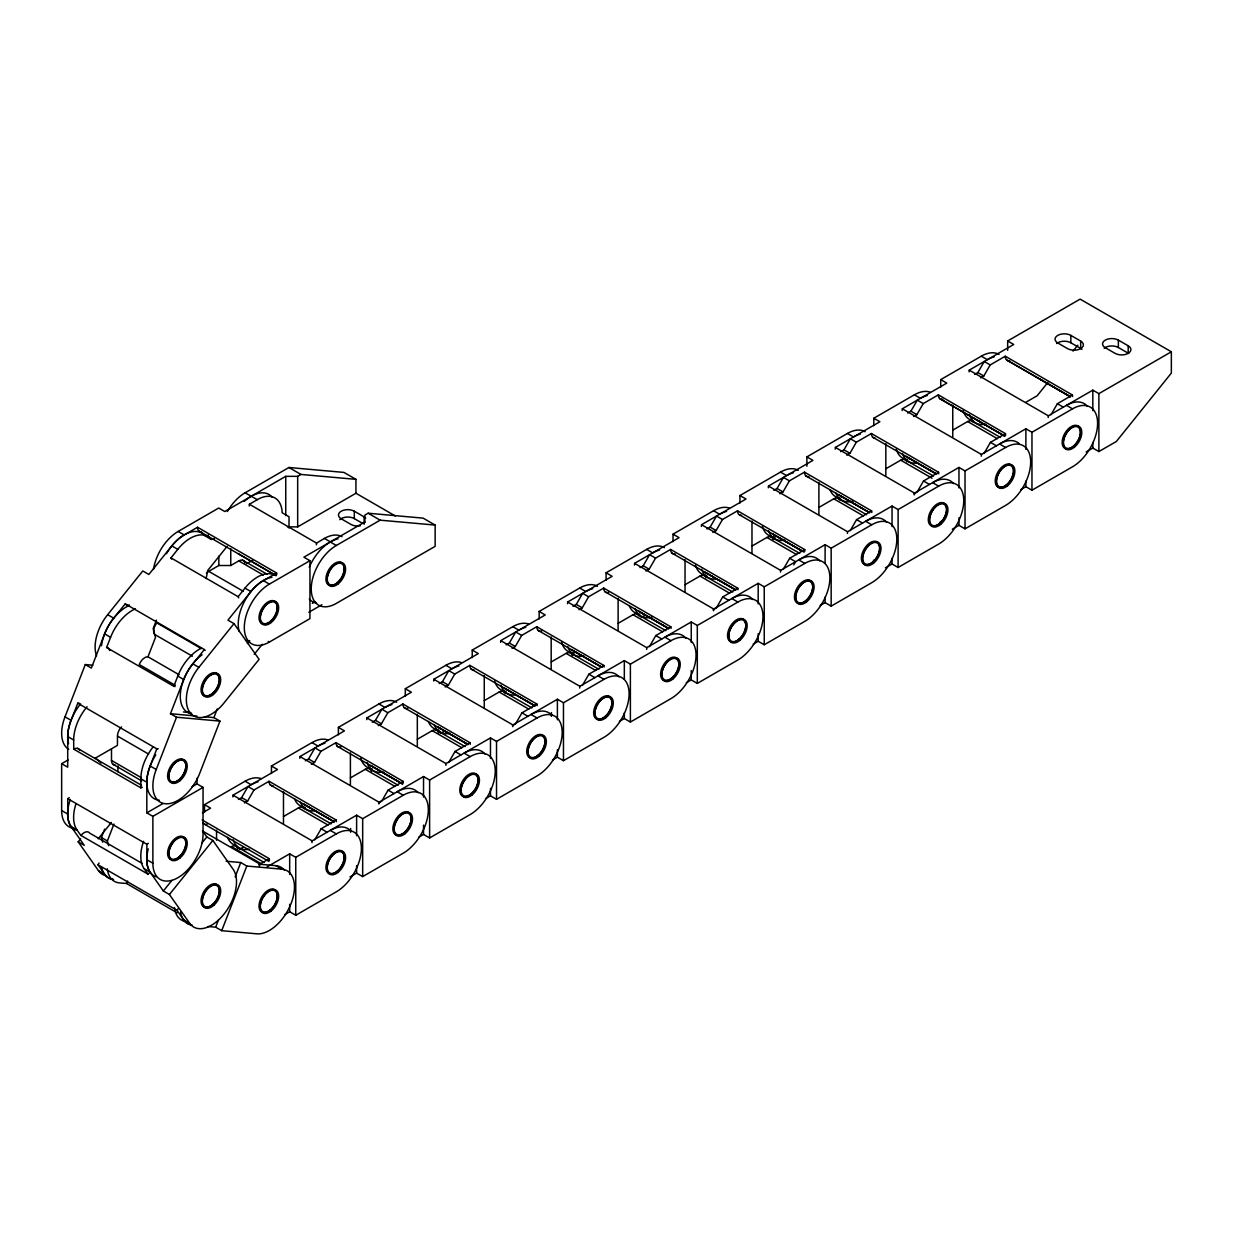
<?xml version="1.0" encoding="UTF-8"?>
<svg xmlns="http://www.w3.org/2000/svg" width="1233" height="1233" viewBox="0 0 1233 1233"><rect width="100%" height="100%" fill="white"/><g stroke="black" fill="none" stroke-linecap="round" stroke-linejoin="round"><path stroke-width="1.5" d="M287.459 526.876L297.677 526.876L355.936 493.246L355.936 479.344L343.915 472.409L288.938 467.492L245.09 492.815A35.48 20.483 -60 0 0 227.35 511.541M206.111 578.57L207.776 570.401L227.165 546.296M68.694 749.31A35.48 20.483 -60 0 1 65.01 716.835L85.293 664.556L92.845 665.219M68.57 743.746A35.48 20.483 -60 0 1 71.067 720.334L77.787 703.195A9.032 5.225 -60 0 0 79.097 703.087M128.633 605.742A35.264 20.36 -60 0 0 104.62 633.87L91.35 668.055L85.293 664.556M175.009 686.611A9.032 5.225 -60 0 0 173.853 686.303L106.624 647.51L110.585 637.307A35.264 20.36 -60 0 1 135.414 608.825M156.468 620.153L153.169 628.645L155.512 637.369L147.975 656.788A9.032 5.225 -60 0 0 139.252 664.541L175.286 685.348M102.663 842.201L101.414 837.531L104.697 829.069M108.627 845.638L107.379 840.983L113.945 824.045M173.853 686.303L177.752 676.085A35.264 20.36 -60 0 1 201.503 648.096M159.35 800.263A35.48 20.483 -60 0 1 150.179 766.001L156.822 748.847A9.032 5.225 -60 0 0 158.194 748.755M176.519 717.221L156.237 769.5A35.48 20.483 -60 0 0 165.422 803.762A35.48 20.483 -60 0 0 199.684 773.384L219.967 721.105L176.519 717.221L170.462 713.722L183.717 679.537A35.264 20.36 -60 0 1 202.089 654.785M107.286 868.787A35.264 20.36 -60 0 0 119.539 882.92L126.429 883.445A9.032 5.225 -60 0 1 127.615 881.04M204.462 716.758L213.91 717.606L217.255 708.96M207.992 926.507L215.652 927.185L218.441 920.003M235.164 876.91L240.728 862.545L246.8 866.044L281.925 869.173A35.48 20.483 -60 0 1 291.111 903.45A35.48 20.483 -60 0 1 256.849 933.828L221.709 930.684L215.652 927.185M221.709 930.684L246.8 866.044M238.431 799.446L241.637 797.612L248.018 786.531L253.983 789.983L269.056 781.275L336.224 820.068A9.032 5.225 -60 0 0 336.393 821.61M244.396 802.899L247.602 801.049L253.983 789.983M305.368 760.807L308.558 758.958L314.954 747.892L320.919 751.344L335.993 742.636L403.16 781.414A9.032 5.225 -60 0 0 403.314 782.97M311.332 764.26L314.523 762.41L320.919 751.344M372.289 722.168L375.479 720.319L381.876 709.252L387.84 712.705L402.914 703.997L470.081 742.775A9.032 5.225 -60 0 0 470.251 744.331M378.254 725.62L381.444 723.771L387.84 712.705M314.769 839.827L321.15 828.761L336.224 820.068M439.21 683.529L442.416 681.679L448.812 670.613L454.761 674.066L469.835 665.358L537.018 704.135A9.032 5.225 -60 0 0 537.172 705.692M445.175 686.966L448.38 685.132L454.761 674.066M403.16 781.414L388.087 790.122L381.691 801.188L378.5 803.037M506.146 644.89L509.337 643.04L515.733 631.974L521.698 635.411L536.771 626.718L603.939 665.496A9.032 5.225 -60 0 0 604.108 667.053M512.111 648.327L515.302 646.493L521.698 635.411M448.627 762.549L455.008 751.483L470.081 742.775M573.068 606.251L576.273 604.401L582.654 593.335L588.619 596.772L603.692 588.079L670.875 626.857A9.032 5.225 -60 0 0 671.029 628.414M579.032 609.688L582.238 607.838L588.619 596.772M537.018 704.135L521.944 712.844L515.548 723.91L512.358 725.759M640.004 567.612L643.194 565.762L649.591 554.696L655.555 558.133L670.629 549.44L737.796 588.218A9.032 5.225 -60 0 0 737.966 589.759M645.969 571.049L649.159 569.199L655.555 558.133M582.485 685.271L588.865 674.204L603.939 665.496M706.925 528.972L710.131 527.123L716.512 516.057L722.476 519.494L737.55 510.801L804.733 549.579A9.032 5.225 -60 0 0 804.887 551.12M712.89 532.409L716.096 530.56L722.476 519.494M649.406 646.631L655.802 635.565L670.875 626.857M773.862 490.333L777.052 488.484L783.448 477.418L789.413 480.855L804.486 472.147L871.654 510.94A9.032 5.225 -60 0 0 871.823 512.481M779.826 493.77L783.017 491.921L789.413 480.855M737.796 588.218L722.723 596.926L716.342 607.992L713.136 609.826M840.783 451.679L843.989 449.845L850.369 438.778L856.334 442.215L871.407 433.507L938.59 472.301A9.032 5.225 -60 0 0 938.745 473.842M846.747 455.131L849.953 453.282L856.334 442.215M783.263 569.353L789.659 558.272L804.733 549.579M793.79 564.884L795.624 561.724L789.659 558.272M907.719 413.04L910.91 411.206L917.306 400.139L923.27 403.576L938.344 394.868L1005.511 433.662A9.032 5.225 -60 0 0 1005.666 435.203M913.684 416.492L916.874 414.642L923.27 403.576M850.2 530.699L856.581 519.632L871.654 510.94M974.64 374.4L977.846 372.551L984.227 361.485L990.191 364.937L1005.265 356.229L1072.448 395.007A9.032 5.225 -60 0 0 1072.602 396.564M980.605 377.853L983.811 376.003L990.191 364.937M938.59 472.301L923.517 480.993L917.121 492.059L913.93 493.909M984.042 453.42L990.438 442.354L1005.511 433.662M1050.978 414.781L1057.375 403.715L1072.448 395.007M96.559 655.848A35.48 20.483 -60 0 1 107.656 614.681L142.781 570.971L148.854 574.47L171.819 545.895A35.264 20.36 -60 0 1 205.294 536.001L208.408 535.168M101.491 645.753A35.48 20.483 -60 0 1 113.713 618.18L125.242 603.846L204.37 649.56A9.032 5.225 -60 0 0 205.217 650.392M171.541 559.088A9.032 5.225 -60 0 0 170.971 557.917L177.783 549.332A35.264 20.36 -60 0 1 211.259 539.438L214.372 538.605M238.709 597.882A9.032 5.225 -60 0 0 238.139 596.695L244.966 588.126A35.264 20.36 -60 0 1 275.051 575.318M191.824 713.892A35.48 20.483 -60 0 1 192.826 663.847L204.37 649.56M271.969 577.306A35.264 20.36 -60 0 0 250.931 591.563L227.951 620.137L234.008 623.636L259.1 659.331L223.959 703.026A35.48 20.483 -60 0 1 189.697 712.212A35.48 20.483 -60 0 1 198.883 667.346L234.008 623.636M149.455 872.825A9.032 5.225 -60 0 0 148.145 874.243L80.962 835.465A9.032 5.225 -60 0 1 89.701 833.123L142.119 863.393M106.654 875.862A35.48 20.483 -60 0 1 98.47 870.683L78.188 841.831L80.607 838.825M247.355 643.518L249.667 640.636M98.208 838.841L111.371 822.457M254.198 654.384L262.321 644.273M112.727 879.36A35.48 20.483 -60 0 1 104.543 874.182L97.946 864.641A9.032 5.225 -60 0 0 99.087 863.008M148.083 874.305L144.122 868.679A35.264 20.36 -60 0 1 143.598 841.307M202.582 830.95L206.805 836.945L212.862 840.444L233.145 869.296A35.48 20.483 -60 0 1 223.959 914.177A35.48 20.483 -60 0 1 189.697 923.347L169.414 894.495L163.357 890.997L171.803 880.485M201.981 842.956L206.805 836.945M169.414 894.495L212.862 840.444M191.824 925.027A35.48 20.483 -60 0 1 183.64 919.849L177.043 910.324A9.032 5.225 -60 0 0 178.199 908.675M1047.927 382.353L1037.169 395.747L1025.764 402.328M1073.018 351.128L1077.812 345.194M153.493 569.384A35.48 20.483 -60 0 1 178.153 531.454L218.719 508.027L224.791 511.525L285.748 476.339L297.677 476.339L300.96 474.443L355.936 479.344M166.486 553.679A35.48 20.483 -60 0 1 184.226 534.952L197.527 527.262L276.624 573.021A9.032 5.225 -60 0 0 276.793 574.563M249.205 506.039A9.032 5.225 -60 0 0 249.359 504.297L257.281 499.658A35.264 20.36 -60 0 1 282.187 512.774L289.015 516.719L289.015 528.094M206.404 573.206A9.032 5.225 -60 0 1 208.731 571.357L218.827 565.515L230.756 565.515L238.786 560.892A9.032 5.225 -60 0 1 245.013 563.034M246.677 563.712L252.703 560.229M316.372 544.816A9.032 5.225 -60 0 0 316.542 543.09L324.449 538.436A35.264 20.36 -60 0 1 342.019 536.663M435.141 525.073L380.149 520.172L336.316 545.479A35.48 20.483 -60 0 0 311.225 588.927A35.48 20.483 -60 0 0 336.316 603.399L435.141 546.342L435.141 525.073L423.119 518.137L368.128 513.221L364.86 515.117L364.86 522.561M239.202 631.481A35.48 20.483 -60 0 1 263.323 580.62L276.624 573.021M364.86 522.006L303.888 557.193L309.945 560.691L309.945 618.627L269.38 642.054L268.255 641.391M269.38 642.054A35.48 20.483 -60 0 1 244.304 627.566A35.48 20.483 -60 0 1 269.38 584.118L309.945 560.691M312.35 603.353L315.355 601.612M308.805 612.292L321.905 604.725M87.081 706.74A35.264 20.36 -60 0 0 73.672 740L73.749 749.109A9.032 5.225 -60 0 1 79.683 750.358M73.009 828.222A35.48 20.483 -60 0 1 61.65 810.528L61.65 763.689L68.123 759.96M94.741 758.48L117.459 745.364L117.459 736.086A9.032 5.225 -60 0 1 121.512 726.884M75.059 830.271A35.48 20.483 -60 0 1 67.707 814.027L67.784 798.63A9.032 5.225 -60 0 0 69.202 797.628M73.672 749.14L140.916 787.887A9.032 5.225 -60 0 1 142.334 787.255M155.759 754.966A35.264 20.36 -60 0 0 146.819 782.231L146.819 812.855L163.003 803.515M192.132 786.7L196.987 783.895L203.044 787.394L203.044 834.232A35.48 20.483 -60 0 1 177.953 877.68A35.48 20.483 -60 0 1 152.877 863.208L146.819 859.694L146.881 844.297A9.032 5.225 -60 0 0 148.299 843.295M146.819 812.855L152.877 816.354L203.044 787.394M204.524 812.131L204.524 804.656L245.09 781.229A35.48 20.483 -60 0 1 260.903 778.578M271.445 773.492L271.445 766.017L312.011 742.59A35.48 20.483 -60 0 1 327.824 739.939M338.381 734.853L338.381 727.378L378.947 703.951A35.48 20.483 -60 0 1 396.687 702.194M405.303 696.198L405.303 688.723L445.868 665.311A35.48 20.483 -60 0 1 461.681 662.66M472.239 657.559L472.239 650.084L512.805 626.672A35.48 20.483 -60 0 1 528.603 624.021M539.16 618.92L539.16 611.445L579.726 588.033A35.48 20.483 -60 0 1 597.466 586.276M606.097 580.281L606.097 572.806L646.662 549.394A35.48 20.483 -60 0 1 664.387 547.637M673.018 541.641L673.018 534.166L713.583 510.739A35.48 20.483 -60 0 1 729.397 508.104M739.939 503.002L739.939 495.527L780.52 472.1A35.48 20.483 -60 0 1 798.244 470.343M806.875 466.228L806.875 456.888L847.441 433.461A35.48 20.483 -60 0 1 865.181 431.704M873.796 425.724L873.796 418.249L914.362 394.822A35.48 20.483 -60 0 1 930.175 392.171M940.733 387.085L940.733 379.61L981.298 356.183A35.48 20.483 -60 0 1 999.038 354.426M1007.654 350.311L1007.654 340.971L1080.123 299.126L1171.35 351.79L1171.35 373.075L1116.358 441.476L1098.88 451.555L1092.823 448.057L1086.196 451.894M202.397 812.886L210.581 808.154L204.524 804.656M232.867 796.934A9.032 5.225 -60 0 0 233.022 795.193L277.517 769.515L271.445 766.017M299.804 758.28A9.032 5.225 -60 0 0 299.958 756.553L344.439 730.876L338.381 727.378M366.725 719.64A9.032 5.225 -60 0 0 366.879 717.914L411.375 692.237L405.303 688.723M433.646 681.001A9.032 5.225 -60 0 0 433.816 679.275L478.296 653.582L472.239 650.084M500.583 642.362A9.032 5.225 -60 0 0 500.737 640.636L545.217 614.943L539.16 611.445M567.504 603.723A9.032 5.225 -60 0 0 567.673 601.997L612.154 576.304L606.097 572.806M634.44 565.084A9.032 5.225 -60 0 0 634.594 563.342L679.075 537.665L673.018 534.166M701.361 526.445A9.032 5.225 -60 0 0 701.531 524.703L746.011 499.026L739.939 495.527M768.298 487.806A9.032 5.225 -60 0 0 768.452 486.064L812.932 460.387L806.875 456.888M835.219 449.166A9.032 5.225 -60 0 0 835.388 447.425L879.869 421.748L873.796 418.249M902.155 410.527A9.032 5.225 -60 0 0 902.309 408.786L946.79 383.109L940.733 379.61M969.076 371.873A9.032 5.225 -60 0 0 969.246 370.147L1013.726 344.469L1007.654 340.971M283.482 816.539L298.386 807.939A9.032 5.225 -60 0 1 304.135 808.786M350.403 777.9L365.307 769.3A9.032 5.225 -60 0 1 371.549 771.442M417.324 739.261L432.244 730.66A9.032 5.225 -60 0 1 438.47 732.787M484.261 700.621L499.165 692.006A9.032 5.225 -60 0 1 505.268 693.686M551.182 661.982L566.101 653.367A9.032 5.225 -60 0 1 572.328 655.509M618.118 623.343L633.022 614.728A9.032 5.225 -60 0 1 638.971 615.976M685.039 584.704L699.959 576.088A9.032 5.225 -60 0 1 706.062 577.768M751.976 546.065L766.88 537.449A9.032 5.225 -60 0 1 773.106 539.592M818.897 507.426L833.816 498.81A9.032 5.225 -60 0 1 839.75 500.059M885.833 468.771L900.737 460.171A9.032 5.225 -60 0 1 906.841 461.851M952.755 430.132L967.658 421.532A9.032 5.225 -60 0 1 973.423 422.38M239.51 849.383L242.839 847.456M440.289 733.465L443.618 731.539M641.083 617.533L644.397 615.621M258.745 864.795L269.303 858.707A9.032 5.225 -60 0 0 269.457 860.249M266.744 867.061L289.678 853.822L295.75 857.32L336.316 833.893A35.48 20.483 -60 0 1 361.392 848.381A35.48 20.483 -60 0 1 336.316 891.829L295.75 915.256L289.678 911.742L284.715 914.624M311.964 842.601A9.032 5.225 -60 0 0 312.134 840.86L356.614 815.183L362.672 818.681L403.237 795.254A35.48 20.483 -60 0 1 428.329 809.742A35.48 20.483 -60 0 1 403.237 853.19L362.672 876.601L356.614 873.103L349.987 876.94M378.901 803.962A9.032 5.225 -60 0 0 379.055 802.221L423.536 776.543L429.608 780.042L470.174 756.615A35.48 20.483 -60 0 1 495.25 771.103A35.48 20.483 -60 0 1 470.174 814.551L429.608 837.962L423.536 834.464L418.573 837.346M445.822 765.308A9.032 5.225 -60 0 0 445.992 763.581L490.472 737.904L496.529 741.403L537.095 717.976A35.48 20.483 -60 0 1 562.186 732.464A35.48 20.483 -60 0 1 537.095 775.911L496.529 799.323L490.472 795.824L485.494 798.707M512.758 726.669A9.032 5.225 -60 0 0 512.913 724.942L557.393 699.265L563.466 702.764L604.031 679.337A35.48 20.483 -60 0 1 629.107 693.825A35.48 20.483 -60 0 1 604.031 737.272L563.466 760.684L557.393 757.185L552.43 760.052M579.68 688.029A9.032 5.225 -60 0 0 579.849 686.303L624.33 660.611L630.387 664.125L670.952 640.698A35.48 20.483 -60 0 1 696.044 655.185A35.48 20.483 -60 0 1 670.952 698.618L630.387 722.045L624.33 718.546L619.351 721.413M646.616 649.39A9.032 5.225 -60 0 0 646.77 647.664L691.251 621.971L697.308 625.47L737.889 602.058A35.48 20.483 -60 0 1 762.965 616.531A35.48 20.483 -60 0 1 737.889 659.979L697.308 683.406L691.251 679.907L686.272 682.774M713.537 610.751A9.032 5.225 -60 0 0 713.707 609.025L758.187 583.332L764.244 586.831L804.81 563.419A35.48 20.483 -60 0 1 829.886 577.892A35.48 20.483 -60 0 1 804.81 621.34L764.244 644.767L758.187 641.268L753.209 644.135M780.474 572.112A9.032 5.225 -60 0 0 780.628 570.37L825.108 544.693L831.165 548.192L871.731 524.78A35.48 20.483 -60 0 1 896.823 539.253A35.48 20.483 -60 0 1 871.731 582.7L831.165 606.127L825.108 602.629L820.13 605.495M847.395 533.473A9.032 5.225 -60 0 0 847.549 531.731L892.045 506.054L898.102 509.553L938.667 486.141A35.48 20.483 -60 0 1 963.744 500.613A35.48 20.483 -60 0 1 938.667 544.061L898.102 567.488L892.045 563.99L885.402 567.812M914.316 494.834A9.032 5.225 -60 0 0 914.485 493.092L958.966 467.415L965.023 470.914L1005.589 447.487A35.48 20.483 -60 0 1 1030.68 461.974A35.48 20.483 -60 0 1 1005.589 505.422L965.023 528.849L958.966 525.35L952.338 529.173M981.252 456.195A9.032 5.225 -60 0 0 981.406 454.453L1025.887 428.776L1031.959 432.274L1072.525 408.847A35.48 20.483 -60 0 1 1097.601 423.335A35.48 20.483 -60 0 1 1072.525 466.783L1031.959 490.21L1025.887 486.696L1020.924 489.578M1048.173 417.555A9.032 5.225 -60 0 0 1048.343 415.814L1092.823 390.137L1098.88 393.635L1171.35 351.79M106.624 647.51L106.685 647.51A9.032 5.225 -60 0 1 109.722 650.515M183.393 711.965L190.992 712.643M170.462 713.722L196.91 716.08M156.822 748.847L77.725 703.18M226.132 861.235L240.728 862.545M202.489 830.98L260.178 864.271L275.868 865.674A35.48 20.483 -60 0 1 284.438 870.19M971.419 420.777L1000.441 437.438M906.871 457.042L936.309 473.934M904.498 459.416L933.52 476.077M839.935 495.681L869.388 512.574L839.118 494.988M837.561 498.055L866.583 514.716M773.014 534.321L804.086 552.153M770.64 536.694L799.662 553.355M706.077 572.96L735.531 589.852L705.261 572.266M703.704 575.333L732.741 591.994M639.156 611.599L668.594 628.491M636.783 613.972L665.805 630.633M572.235 650.238L601.673 667.13M569.846 652.611L598.884 669.272M534.737 705.769L471.068 668.995M502.925 691.251L531.947 707.912M276.038 575.611L198.744 530.976M242.531 560.121L267.068 574.208M467.816 744.408L404.131 707.634M435.989 729.89L465.026 746.566M402.528 783.988L337.21 746.273M369.068 768.529L398.089 785.205M333.958 821.702L270.274 784.912M302.147 807.183L331.168 823.844M77.494 748.339L141.394 785.221M235.21 845.823L264.232 862.484M1118.362 340.123L1128.195 345.795A9.263 5.348 0 0 1 1128.195 353.362A9.263 5.348 0 0 1 1115.079 353.362L1105.261 347.691A9.263 5.348 0 0 1 1105.261 340.123A9.263 5.348 0 0 1 1118.362 340.123L1118.362 347.506L1128.195 353.177A9.263 5.348 0 0 1 1128.657 353.47M1070.845 335.391L1080.678 341.063A9.263 5.348 0 0 1 1080.678 348.631A9.263 5.348 0 0 1 1067.578 348.631L1057.744 342.959A9.263 5.348 0 0 1 1057.744 335.391A9.263 5.348 0 0 1 1070.845 335.391L1070.845 342.774L1080.678 348.446A9.263 5.348 0 0 1 1081.942 349.355M981.298 356.183L987.356 359.682A35.48 20.483 -60 0 1 994.26 356.815M1072.525 408.847L1066.468 405.349A35.48 20.483 -60 0 1 1087.46 406.351M1057.375 403.715L1063.324 407.167M977.846 372.551L983.811 376.003M969.246 370.147L1048.343 415.814M967.658 421.532L997.327 438.655M914.362 394.822L920.435 398.321A35.48 20.483 -60 0 1 927.339 395.454M1005.589 447.487L999.531 443.988A35.48 20.483 -60 0 1 1019.013 443.464M990.438 442.354L996.403 445.807M910.91 411.206L916.874 414.642M902.309 408.786L981.406 454.453M900.737 460.171L932.056 478.25M847.441 433.461L853.498 436.96A35.48 20.483 -60 0 1 860.403 434.093M938.667 486.141L932.61 482.627A35.48 20.483 -60 0 1 953.602 483.629M923.517 480.993L929.482 484.446M843.989 449.845L849.953 453.282M835.388 447.425L914.485 493.092M833.816 498.81L863.47 515.933M780.52 472.1L786.577 475.599A35.48 20.483 -60 0 1 793.482 472.732M871.731 524.78L865.674 521.282A35.48 20.483 -60 0 1 886.666 522.268M856.581 519.632L862.545 523.085M777.052 488.484L783.017 491.921M768.452 486.064L847.549 531.731M766.88 537.449L796.549 554.573M713.583 510.739L719.64 514.253A35.48 20.483 -60 0 1 726.545 511.387M804.81 563.419L798.753 559.921A35.48 20.483 -60 0 1 819.745 560.907M710.131 527.123L716.096 530.56M701.531 524.703L780.628 570.37M699.959 576.088L729.612 593.212M646.662 549.394L652.719 552.893A35.48 20.483 -60 0 1 659.624 550.026M737.889 602.058L731.816 598.56A35.48 20.483 -60 0 1 752.808 599.546M722.723 596.926L728.688 600.363M643.194 565.762L649.159 569.199M634.594 563.342L713.707 609.025M633.022 614.728L662.691 631.851M579.726 588.033L585.783 591.532A35.48 20.483 -60 0 1 592.688 588.665M670.952 640.698L664.895 637.199A35.48 20.483 -60 0 1 685.887 638.185M655.802 635.565L661.767 639.002M576.273 604.401L582.238 607.838M567.673 601.997L646.77 647.664M355.936 493.246L395.254 515.949M288.938 467.492L300.96 474.443M368.128 513.221L380.149 520.172M360.406 525.767A9.263 5.348 0 0 1 351.02 524.457L341.187 518.785A9.263 5.348 0 0 1 341.187 511.217A9.263 5.348 0 0 1 354.303 511.217L364.136 516.889A9.263 5.348 0 0 1 365.739 518.137M339.753 519.679A9.263 5.348 0 0 1 354.303 518.6L362.487 523.331M566.101 653.367L595.755 670.505M512.805 626.672L518.862 630.171A35.48 20.483 -60 0 1 525.767 627.304M604.031 679.337L597.959 675.838A35.48 20.483 -60 0 1 618.966 676.825M588.865 674.204L594.83 677.641M509.337 643.04L515.302 646.493M257.281 499.658L245.09 492.815M324.449 538.436L330.413 541.888A35.264 20.36 -60 0 1 338.042 538.852M336.316 545.479L330.244 541.981A35.48 20.483 -60 0 0 309.252 567.211M500.737 640.636L579.849 686.303M249.359 504.22L316.542 543.09M499.165 692.006L528.834 709.145M445.868 665.311L451.941 668.81A35.48 20.483 -60 0 1 458.83 665.943M537.095 717.976L531.038 714.477A35.48 20.483 -60 0 1 552.03 715.479M521.944 712.844L527.909 716.281M205.294 536.001L211.259 539.438M238.786 560.892L263.353 575.071M442.416 681.679L448.38 685.132M178.153 531.454L184.226 534.952M263.323 580.62L269.38 584.118M433.816 679.275L512.913 724.942M171.819 545.895L177.783 549.332M244.966 588.126L250.931 591.563M208.731 571.357L243.333 591.331M170.971 557.917L238.139 596.695M432.244 730.66L461.897 747.784M378.947 703.951L385.004 707.449A35.48 20.483 -60 0 1 391.909 704.582M470.174 756.615L464.101 753.116A35.48 20.483 -60 0 1 485.108 754.118M455.008 751.483L460.972 754.92M375.479 720.319L381.444 723.771M366.879 717.914L445.992 763.581M201.333 648.604L156.838 622.912A9.032 5.225 -60 0 0 154.495 634.348L192.394 656.218M107.656 614.681L113.713 618.18M192.826 663.847L198.883 667.346M365.307 769.3L394.976 786.423M312.011 742.59L318.083 746.088A35.48 20.483 -60 0 1 324.973 743.222M403.237 795.254L397.18 791.756A35.48 20.483 -60 0 1 418.172 792.757M388.087 790.122L394.051 793.559M147.975 656.788L179.109 674.775M104.62 633.87L110.585 637.307M177.752 676.085L183.717 679.537M308.558 758.958L314.523 762.41M299.958 756.553L379.055 802.221M213.91 717.606L219.967 721.105M298.386 807.939L328.04 825.062M245.09 781.229L251.147 784.727A35.48 20.483 -60 0 1 258.051 781.861M336.316 833.893L330.244 830.395A35.48 20.483 -60 0 1 351.251 831.396M321.15 828.761L327.115 832.213M241.637 797.612L247.602 801.049M233.022 795.193L312.134 840.86M117.459 736.086L148.577 754.057M65.01 716.835L71.067 720.334M150.179 766.001L156.237 769.5M111.494 748.801L111.494 760.453L141.148 777.576M80.638 703.873A35.264 20.36 -60 0 0 67.707 736.563L73.672 740M153.308 746.674A35.264 20.36 -60 0 0 140.855 778.778L146.819 782.231M96.02 758.434L101.029 763.057M202.135 819.914L269.303 858.707M275.868 865.674L281.925 869.173M261.119 863.701L231.45 846.578A9.032 5.225 -60 0 1 237.692 848.72M61.65 763.689L67.707 767.188L67.707 736.563M67.707 798.676L146.881 844.297M61.65 810.528L67.707 814.027M101.414 837.531L107.379 840.983M70.327 799.446A35.264 20.36 -60 0 0 70.99 826.449L76.955 829.901L80.916 835.527M144.122 868.679L150.087 872.132L163.357 890.997M78.188 841.831L84.26 845.329L70.99 826.449M97.885 864.718L177.043 910.324M126.429 883.445L177.182 912.852M98.47 870.683L104.543 874.182M183.64 919.849L189.697 923.347M1039.897 379.055L1070.275 396.687L1007.9 360.683M972.96 417.694L1004.941 436.251L939.561 398.506M906.039 456.333L936.417 473.965M772.182 533.627L802.56 551.243M638.324 610.905L668.702 628.522M571.403 649.544L601.781 667.161M534.845 705.8L504.467 688.184L535.014 705.908M238.123 553.617L275.976 575.549M467.924 744.439L437.545 726.823L468.093 744.547M402.59 784.018L370.609 765.462L401.157 783.186M334.066 821.733L303.688 804.101L334.235 821.825M1006.482 359.866L1070.444 396.779M940.979 399.322L1003.523 435.419M872.625 437.145L936.587 474.058M805.704 475.784L869.666 512.697M740.185 515.24L802.729 551.336M671.846 553.062L735.808 589.99M604.925 591.701L668.872 628.63M537.989 630.356L601.951 667.269M112.712 764.09L141.656 780.89M268.917 861.405L203.353 823.552M125.242 603.846L125.273 603.893A9.032 5.225 -60 0 0 129.388 605.018M1128.195 345.795L1128.195 353.177M1098.88 393.635L1098.88 451.555M1092.823 390.137L1092.823 410.681M1092.823 442.462L1092.823 448.057M1080.678 341.063L1080.678 348.446M1031.959 432.274L1031.959 490.21M1025.887 428.776L1025.887 449.336M1025.887 481.101L1025.887 486.696M965.023 470.914L965.023 528.849M958.966 467.415L958.966 487.975M958.966 517.875L958.966 525.35M952.755 405.164L952.755 437.021M898.102 509.553L898.102 567.488M892.045 506.054L892.045 526.614M892.045 558.379L892.045 563.99M885.833 443.803L885.833 475.661M831.165 548.192L831.165 606.127M825.108 544.693L825.108 563.389M825.108 597.019L825.108 602.629M818.897 482.457L818.897 514.3M764.244 586.831L764.244 644.767M758.187 583.332L758.187 603.893M758.187 633.793L758.187 641.268M751.976 521.097L751.976 552.939M697.308 625.47L697.308 683.406M691.251 621.971L691.251 642.532M691.251 670.567L691.251 679.907M685.039 559.736L685.039 591.578M630.387 664.125L630.387 722.045M624.33 660.611L624.33 679.306M624.33 712.936L624.33 718.546M618.118 598.375L618.118 630.233M563.466 702.764L563.466 760.684M557.393 699.265L557.393 719.81M557.393 749.71L557.393 757.185M551.428 712.566L551.428 716.311M551.182 637.014L551.182 668.872M496.529 741.403L496.529 799.323M490.472 737.904L490.472 758.449M490.472 788.349L490.472 795.824M484.261 675.653L484.261 707.511M429.608 780.042L429.608 837.962M423.536 776.543L423.536 797.088M423.536 825.124L423.536 834.464M417.324 714.292L417.324 746.15M364.136 516.889L364.136 524.272M362.672 818.681L362.672 876.601M356.614 815.183L356.614 835.743M356.614 865.628L356.614 873.103M354.303 511.217L354.303 518.6M350.65 828.484L350.65 832.229M350.403 752.931L350.403 784.789M297.677 476.339L297.677 526.876M295.75 857.32L295.75 915.256M289.678 853.822L289.678 874.382M289.678 904.282L289.678 911.742M285.748 476.339L285.748 515.641M283.482 791.571L283.482 823.428M230.756 548.654L230.756 565.515M218.827 556.16L218.827 565.515M216.546 830.21L216.546 840.197M197.527 527.262L197.527 527.339A9.032 5.225 -60 0 0 201.58 531.87M196.987 778.223L196.987 783.895M152.877 816.354L152.877 863.208M140.855 778.778L140.855 787.918M117.875 766.047L117.875 771.75M207.098 824.245A9.032 5.225 -60 0 1 202.767 822.75M260.178 864.271A9.032 5.225 -60 0 1 259.315 866.105M113.575 879.468A35.264 20.36 -60 0 1 101.645 867.369M191.593 924.997A35.264 20.36 -60 0 1 180.573 912.127M185.628 921.56A35.264 20.36 -60 0 1 174.454 907.565M156.082 876.833A35.48 20.483 -60 0 1 146.819 859.694M115.101 765.015A9.032 5.225 -60 0 1 111.494 760.453M150.087 872.132A35.264 20.36 -60 0 1 148.268 848.874M76.955 829.901A35.264 20.36 -60 0 1 75.953 803.901M244.242 501.415A35.48 20.483 -60 0 1 251.147 496.313A35.264 20.36 -60 0 1 272.185 497.207M316.527 603.107A35.48 20.483 -60 0 1 309.252 598.914M249.59 641.746A35.48 20.483 -60 0 1 245.583 640.297M273.109 785.806A9.032 5.225 -60 0 1 269.056 781.275M236.69 845.807A35.264 20.36 -60 0 1 227.566 837.361M249.313 849.229A35.264 20.36 -60 0 1 233.176 839.812M340.955 746.967A9.032 5.225 -60 0 1 335.993 742.636M305.214 807.43A35.264 20.36 -60 0 1 294.487 798.722M315.001 810.79A35.264 20.36 -60 0 1 300.451 802.159M407.876 708.328A9.032 5.225 -60 0 1 402.914 703.997M372.15 768.791A35.264 20.36 -60 0 1 360.837 758.326M383.17 771.935A35.264 20.36 -60 0 1 367.033 762.533M473.904 669.889A9.032 5.225 -60 0 1 469.835 665.358M439.071 730.152A35.264 20.36 -60 0 1 428.344 721.444M450.107 733.296A35.264 20.36 -60 0 1 434.309 724.881M541.734 631.034A9.032 5.225 -60 0 1 536.771 626.718M506.008 691.513A35.264 20.36 -60 0 1 494.695 681.048M515.795 694.873A35.264 20.36 -60 0 1 500.891 685.24M608.67 592.395A9.032 5.225 -60 0 1 603.692 588.079M574.609 652.951A35.264 20.36 -60 0 1 561.616 642.408M583.964 656.018A35.264 20.36 -60 0 1 567.812 646.601M675.129 553.879A9.032 5.225 -60 0 1 670.629 549.44M639.865 614.234A35.264 20.36 -60 0 1 629.138 605.511M652.149 617.07A35.264 20.36 -60 0 1 635.087 608.948M741.603 515.317A9.032 5.225 -60 0 1 737.55 510.801M706.786 575.595A35.264 20.36 -60 0 1 695.474 565.13M716.573 578.955A35.264 20.36 -60 0 1 701.669 569.322M808.987 476.601A9.032 5.225 -60 0 1 804.486 472.147M873.38 560.445A9.032 5.225 -60 0 1 873.858 560.136M775.387 537.033A35.264 20.36 -60 0 1 762.41 526.491M784.743 540.1A35.264 20.36 -60 0 1 768.606 530.683M875.029 438.069A9.032 5.225 -60 0 1 871.407 433.507M940.301 521.806A9.032 5.225 -60 0 1 940.779 521.497M840.644 498.302A35.264 20.36 -60 0 1 829.917 489.593M852.928 501.153A35.264 20.36 -60 0 1 835.882 493.03M942.844 399.322A9.032 5.225 -60 0 1 938.344 394.868M907.58 459.662A35.264 20.36 -60 0 1 896.268 449.197M917.367 463.022A35.264 20.36 -60 0 1 902.448 453.405M1009.765 360.683A9.032 5.225 -60 0 1 1005.265 356.229M1056.666 343.529A9.263 5.348 0 0 1 1070.845 342.774M1104.182 348.245A9.263 5.348 0 0 1 1118.362 347.506M972.899 420.761A35.264 20.36 -60 0 1 963.189 410.558M985.537 424.167A35.264 20.36 -60 0 1 969.385 414.766M270.212 909.939A12.947 7.475 -60 0 0 274.882 889.733A12.947 7.475 -60 0 0 259.423 902.741A12.947 7.475 -60 0 0 270.212 909.939M270.721 909.661A12.022 6.936 -60 0 0 275.067 890.904A12.022 6.936 -60 0 0 260.702 902.988A12.022 6.936 -60 0 0 270.721 909.661M338.212 872.24A13.116 7.568 -60 0 0 343.221 851.726A13.116 7.568 -60 0 0 327.5 864.626A13.116 7.568 -60 0 0 338.212 872.24M212.246 904.76A12.947 7.475 -60 0 0 216.931 884.554A12.947 7.475 -60 0 0 201.457 897.562A12.947 7.475 -60 0 0 212.246 904.76M212.754 904.483A12.022 6.936 -60 0 0 217.1 885.726A12.022 6.936 -60 0 0 202.736 897.809A12.022 6.936 -60 0 0 212.754 904.483M271.183 910.971A13.116 7.568 -60 0 0 276.362 890.426A13.116 7.568 -60 0 0 260.61 903.111A13.116 7.568 -60 0 0 271.183 910.971M270.166 621.555A12.947 7.475 -60 0 0 274.913 601.334A12.947 7.475 -60 0 0 259.439 614.265A12.947 7.475 -60 0 0 270.166 621.555M270.674 621.278A12.022 6.936 -60 0 0 275.098 602.505A12.022 6.936 -60 0 0 260.718 614.496A12.022 6.936 -60 0 0 270.674 621.278M213.432 694.472A13.116 7.568 -60 0 0 218.256 674.004A13.116 7.568 -60 0 0 202.582 687.089A13.116 7.568 -60 0 0 213.432 694.472M178.785 779.873A12.947 7.475 -60 0 0 183.455 759.667A12.947 7.475 -60 0 0 167.996 772.675A12.947 7.475 -60 0 0 178.785 779.873M179.294 779.595A12.022 6.936 -60 0 0 183.64 760.838A12.022 6.936 -60 0 0 169.275 772.906A12.022 6.936 -60 0 0 179.294 779.595M180.203 857.814A13.116 7.568 -60 0 0 184.642 837.438A13.116 7.568 -60 0 0 169.044 850.909A13.116 7.568 -60 0 0 180.203 857.814M178.785 857.151A12.947 7.475 -60 0 0 183.455 836.945A12.947 7.475 -60 0 0 167.996 849.953A12.947 7.475 -60 0 0 178.785 857.151M179.294 856.873A12.022 6.936 -60 0 0 183.64 838.116A12.022 6.936 -60 0 0 169.275 850.2A12.022 6.936 -60 0 0 179.294 856.873M213.771 905.33A13.116 7.568 -60 0 0 218.025 884.986A13.116 7.568 -60 0 0 202.474 898.657A13.116 7.568 -60 0 0 213.771 905.33M212.246 693.624A12.947 7.475 -60 0 0 216.931 673.418A12.947 7.475 -60 0 0 201.457 686.427A12.947 7.475 -60 0 0 212.246 693.624M212.754 693.347A12.022 6.936 -60 0 0 217.1 674.59A12.022 6.936 -60 0 0 202.736 686.658A12.022 6.936 -60 0 0 212.754 693.347M180.08 780.628A13.116 7.568 -60 0 0 184.719 760.206A13.116 7.568 -60 0 0 169.075 773.476A13.116 7.568 -60 0 0 180.08 780.628M338.212 583.826A13.116 7.568 -60 0 0 343.221 563.311A13.116 7.568 -60 0 0 327.5 576.196A13.116 7.568 -60 0 0 338.212 583.826M336.979 583.009A12.947 7.475 -60 0 0 341.926 562.741A12.947 7.475 -60 0 0 326.391 575.472A12.947 7.475 -60 0 0 336.979 583.009M337.503 582.716A12.022 6.936 -60 0 0 342.096 563.913A12.022 6.936 -60 0 0 327.67 575.734A12.022 6.936 -60 0 0 337.503 582.716M271.291 622.465A13.116 7.568 -60 0 0 276.284 601.951A13.116 7.568 -60 0 0 260.579 614.835A13.116 7.568 -60 0 0 271.291 622.465M337.133 871.299A12.947 7.475 -60 0 0 341.818 851.094A12.947 7.475 -60 0 0 326.344 864.102A12.947 7.475 -60 0 0 337.133 871.299M337.642 871.022A12.022 6.936 -60 0 0 341.988 852.265A12.022 6.936 -60 0 0 327.624 864.333A12.022 6.936 -60 0 0 337.642 871.022M405.148 833.6A13.116 7.568 -60 0 0 410.142 813.086A13.116 7.568 -60 0 0 394.421 825.971A13.116 7.568 -60 0 0 405.148 833.6M404.07 832.66A12.947 7.475 -60 0 0 408.739 812.455A12.947 7.475 -60 0 0 393.281 825.463A12.947 7.475 -60 0 0 404.07 832.66M404.578 832.383A12.022 6.936 -60 0 0 408.924 813.626A12.022 6.936 -60 0 0 394.56 825.694A12.022 6.936 -60 0 0 404.578 832.383M472.069 794.961A13.116 7.568 -60 0 0 477.079 774.447A13.116 7.568 -60 0 0 461.358 787.332A13.116 7.568 -60 0 0 472.069 794.961M470.991 794.021A12.947 7.475 -60 0 0 475.676 773.815A12.947 7.475 -60 0 0 460.202 786.824A12.947 7.475 -60 0 0 470.991 794.021M471.499 793.744A12.022 6.936 -60 0 0 475.846 774.987A12.022 6.936 -60 0 0 461.481 787.055A12.022 6.936 -60 0 0 471.499 793.744M539.006 756.322A13.116 7.568 -60 0 0 544 735.808A13.116 7.568 -60 0 0 528.279 748.693A13.116 7.568 -60 0 0 539.006 756.322M537.927 755.382A12.947 7.475 -60 0 0 542.597 735.176A12.947 7.475 -60 0 0 527.138 748.184A12.947 7.475 -60 0 0 537.927 755.382M538.436 755.105A12.022 6.936 -60 0 0 542.767 736.348A12.022 6.936 -60 0 0 528.418 748.416A12.022 6.936 -60 0 0 538.436 755.105M605.927 717.683A13.116 7.568 -60 0 0 610.936 697.169A13.116 7.568 -60 0 0 595.215 710.054A13.116 7.568 -60 0 0 605.927 717.683M604.848 716.743A12.947 7.475 -60 0 0 609.534 696.537A12.947 7.475 -60 0 0 594.059 709.53A12.947 7.475 -60 0 0 604.848 716.743M605.357 716.465A12.022 6.936 -60 0 0 609.703 697.708A12.022 6.936 -60 0 0 595.339 709.776A12.022 6.936 -60 0 0 605.357 716.465M672.864 679.044A13.116 7.568 -60 0 0 677.857 658.53A13.116 7.568 -60 0 0 662.136 671.415A13.116 7.568 -60 0 0 672.864 679.044M671.785 678.088A12.947 7.475 -60 0 0 676.455 657.898A12.947 7.475 -60 0 0 660.996 670.891A12.947 7.475 -60 0 0 671.785 678.088M672.293 677.826A12.022 6.936 -60 0 0 676.624 659.069A12.022 6.936 -60 0 0 662.275 671.137A12.022 6.936 -60 0 0 672.293 677.826M739.785 640.405A13.116 7.568 -60 0 0 744.794 619.891A13.116 7.568 -60 0 0 729.073 632.776A13.116 7.568 -60 0 0 739.785 640.405M738.706 639.449A12.947 7.475 -60 0 0 743.376 619.259A12.947 7.475 -60 0 0 727.917 632.252A12.947 7.475 -60 0 0 738.706 639.449M739.214 639.172A12.022 6.936 -60 0 0 743.561 620.415A12.022 6.936 -60 0 0 729.196 632.498A12.022 6.936 -60 0 0 739.214 639.172M806.721 601.766A13.116 7.568 -60 0 0 811.715 581.252A13.116 7.568 -60 0 0 795.994 594.136A13.116 7.568 -60 0 0 806.721 601.766M805.642 600.81A12.947 7.475 -60 0 0 810.312 580.604A12.947 7.475 -60 0 0 794.853 593.612A12.947 7.475 -60 0 0 805.642 600.81M806.151 600.533A12.022 6.936 -60 0 0 810.482 581.776A12.022 6.936 -60 0 0 796.133 593.859A12.022 6.936 -60 0 0 806.151 600.533M873.642 563.111A13.116 7.568 -60 0 0 878.651 542.612A13.116 7.568 -60 0 0 862.93 555.497A13.116 7.568 -60 0 0 873.642 563.111M872.563 562.171A12.947 7.475 -60 0 0 877.233 541.965A12.947 7.475 -60 0 0 861.775 554.973A12.947 7.475 -60 0 0 872.563 562.171M873.072 561.894A12.022 6.936 -60 0 0 877.418 543.136A12.022 6.936 -60 0 0 863.054 555.22A12.022 6.936 -60 0 0 873.072 561.894M940.579 524.472A13.116 7.568 -60 0 0 945.572 503.958A13.116 7.568 -60 0 0 929.852 516.858A13.116 7.568 -60 0 0 940.579 524.472M939.484 523.532A12.947 7.475 -60 0 0 944.17 503.326A12.947 7.475 -60 0 0 928.696 516.334A12.947 7.475 -60 0 0 939.484 523.532M940.008 523.254A12.022 6.936 -60 0 0 944.339 504.497A12.022 6.936 -60 0 0 929.99 516.581A12.022 6.936 -60 0 0 940.008 523.254M1007.5 485.833A13.116 7.568 -60 0 0 1012.493 465.319A13.116 7.568 -60 0 0 996.788 478.219A13.116 7.568 -60 0 0 1007.5 485.833M1006.421 484.893A12.947 7.475 -60 0 0 1011.091 464.687A12.947 7.475 -60 0 0 995.632 477.695A12.947 7.475 -60 0 0 1006.421 484.893M1006.929 484.615A12.022 6.936 -60 0 0 1011.276 465.858A12.022 6.936 -60 0 0 996.911 477.926A12.022 6.936 -60 0 0 1006.929 484.615M1074.421 447.194A13.116 7.568 -60 0 0 1079.43 426.68A13.116 7.568 -60 0 0 1063.709 439.565A13.116 7.568 -60 0 0 1074.421 447.194M1073.342 446.254A12.947 7.475 -60 0 0 1078.027 426.048A12.947 7.475 -60 0 0 1062.553 439.056A12.947 7.475 -60 0 0 1073.342 446.254M1073.851 445.976A12.022 6.936 -60 0 0 1078.197 427.219A12.022 6.936 -60 0 0 1063.832 439.287A12.022 6.936 -60 0 0 1073.851 445.976"/></g></svg>
